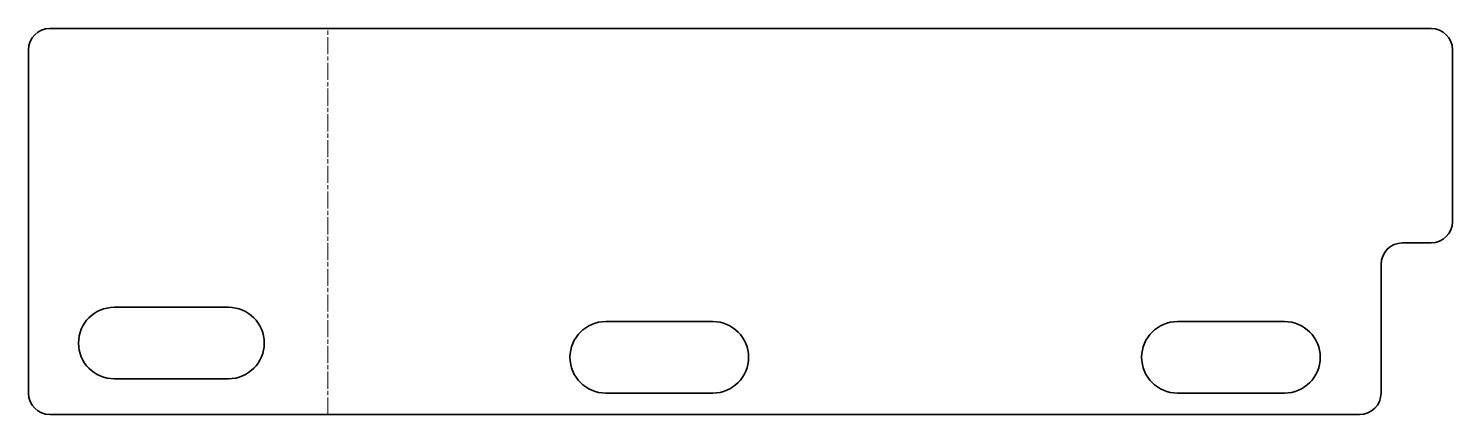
# Model space of a CAD drawing. Header units: millimetres. Extents: x 0 to 199, y 0 to 54.
import ezdxf

# ---------------------------------------------------------------- set-up
doc = ezdxf.new("R2010")
doc.units = ezdxf.units.MM
doc.linetypes.add('Chain', pattern=[13.68, 9.12, -1.14, 2.28, -1.14])
doc.layers.add('SIMUMAK Bend Centerline (ISO)', color=7, linetype='Chain', lineweight=9)
doc.layers.add('SIMUMAK Visible (ISO)', color=7, linetype='Continuous', lineweight=35)

# ---------------------------------------------------------------- blocks, each defined once
blk = doc.blocks.new('SIL-026-CSCI-02_Sheet_4_SIL-026-CSCI-02 (Desplegada)')
at = {"layer": 'SIMUMAK Bend Centerline (ISO)', "ltscale": 0.263158}
blk.add_line((-57.75, -27), (-57.75, 27), dxfattribs=at)
at = {"layer": 'SIMUMAK Visible (ISO)'}
for p, q in [((-96.64, 27), (96.64, 27)), ((-99.64, -24), (-99.64, 24)), ((99.64, 24), (99.64, 0)), ((92.64, -3), (96.64, -3)), ((89.64, -24), (89.64, -6)), ((-87.64, -12), (-71.64, -12)), ((-18.86, -14), (-3.86, -14)), ((61.14, -14), (76.14, -14)), ((-71.64, -22), (-87.64, -22)), ((-3.86, -24), (-18.86, -24)), ((76.14, -24), (61.14, -24)), ((86.64, -27), (-96.64, -27))]:
    blk.add_line(p, q, dxfattribs=at)
at = {"layer": 'SIMUMAK Visible (ISO)', "extrusion": (0, 0, -1)}
for centre, radius, start, end in [((96.64, 24), 3, 0, 90), ((-96.64, 24), 3, 90, 180), ((-96.64, 0), 3, 180, 270), ((87.64, -17), 5, 270, 90), ((71.64, -17), 5, 90, 270), ((18.86, -19), 5, 270, 90), ((3.86, -19), 5, 90, 270), ((-61.14, -19), 5, 270, 90), ((-76.14, -19), 5, 90, 270), ((96.64, -24), 3, 270, 0), ((-86.64, -24), 3, 180, 270)]:
    blk.add_arc(centre, radius, start, end, dxfattribs=at)
at = {"layer": 'SIMUMAK Visible (ISO)'}
blk.add_arc((92.64, -6), 3, 90, 180, dxfattribs=at)

msp = doc.modelspace()

# ---------------------------------------------------------------- block references
msp.add_blockref('SIL-026-CSCI-02_Sheet_4_SIL-026-CSCI-02 (Desplegada)', (99.64, 27))

doc.saveas('drawing.dxf')
